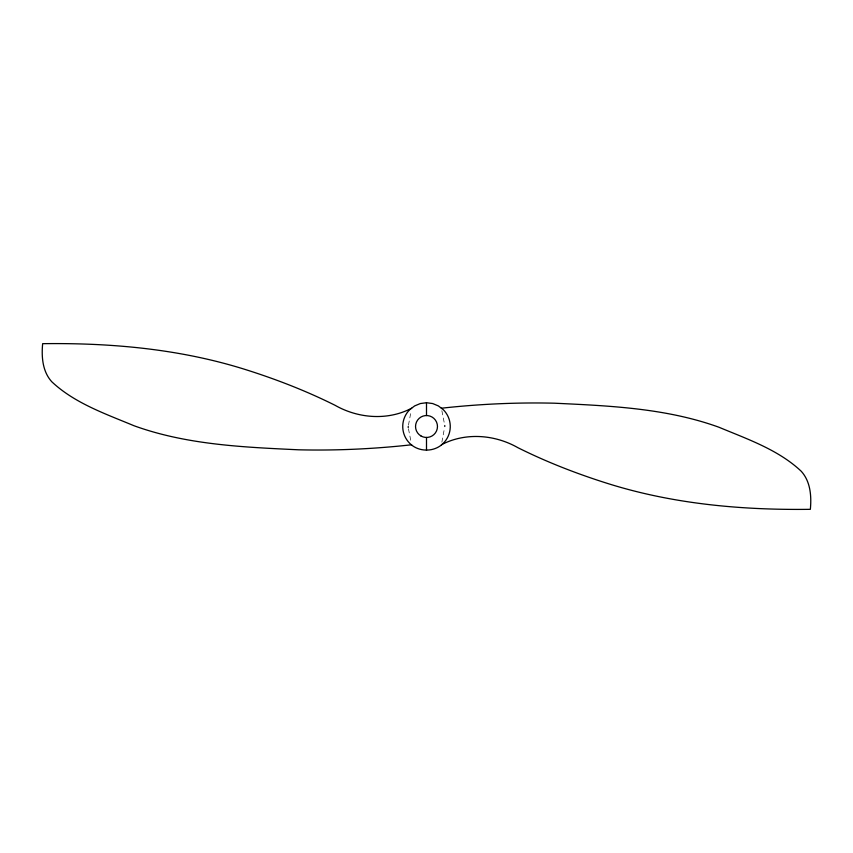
<?xml version="1.0" encoding="UTF-8"?>
<svg xmlns="http://www.w3.org/2000/svg" width="853" height="853" viewBox="0 0 853 853"><rect width="100%" height="100%" fill="white"/><g stroke="black" fill="none" stroke-linecap="round" stroke-linejoin="round"><path stroke-width="0.64" stroke-dasharray="4.26 3.2" d="M408.459 425.199L411.135 410.837M441.865 442.163L444.541 427.801M441.865 410.688L444.541 424.272M408.459 428.728L411.135 442.312"/><path stroke-width="1.28" d="M411.626 408.224C387.742 420.785 358.26 418.514 335.112 405.314C305.737 390.653 275.029 378.796 243.713 369.008C178.725 348.824 110.421 342.778 42.65 343.674C41.413 356.81 42.447 371.45 51.745 381.717C74.499 403.202 105.644 413.897 134.038 425.754C186.658 444.797 243.212 447.185 298.55 449.798C336.295 450.704 374.094 448.934 411.626 444.776M441.374 444.776C465.258 432.215 494.74 434.486 517.888 447.686C547.263 462.347 577.971 474.204 609.287 483.992C674.275 504.176 742.579 510.222 810.35 509.326C811.587 496.19 810.553 481.55 801.255 471.282C778.501 449.798 747.356 439.103 718.962 427.246C666.342 408.203 609.788 405.815 554.45 403.202C516.705 402.296 478.906 404.066 441.374 408.224M426.5 402.733L420.348 403.544L414.622 405.921L409.696 409.696A23.767 23.767 0 0 0 409.696 443.304C418.631 452.357 434.369 452.357 443.304 443.304A23.767 23.767 0 0 0 443.304 409.696L438.378 405.921L432.652 403.544L426.5 402.733L426.5 415.528M444.776 425.508L444.776 426.5M426.5 437.472L426.5 450.267M408.224 426.5L408.224 427.492M421.019 436A10.972 10.972 0 0 0 437.472 426.5A10.972 10.972 0 0 0 421.019 417A10.972 10.972 0 0 0 421.019 436"/></g></svg>
